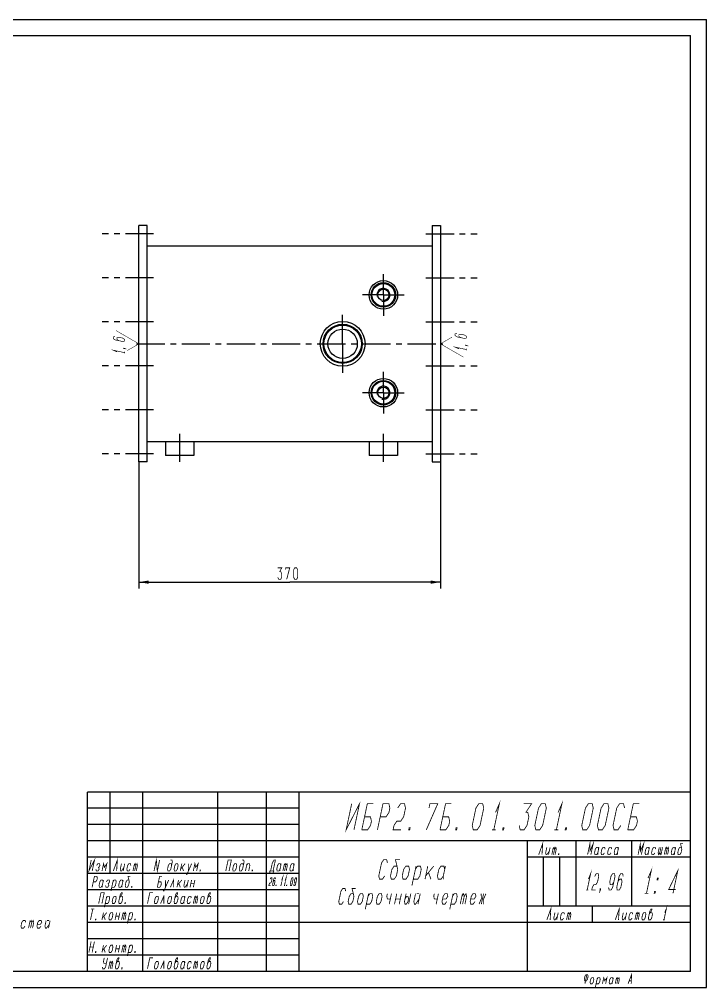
# Model space of a CAD drawing. Header units: millimetres. Extents: x 0 to 420, y 0 to 297.
# Drawn here: x 209.1 to 420, y 0 to 297 of the extents above; entities that cross this region are included whole.
import ezdxf

# ---------------------------------------------------------------- set-up
doc = ezdxf.new("R2010")
doc.units = ezdxf.units.MM
doc.header["$LTSCALE"] = 23.1
doc.linetypes.add('CENTER', pattern=[0.6, 0.375, -0.075, 0.075, -0.075])
doc.layers.get('0').update_dxf_attribs({"linetype": 'CONTINUOUS'})
for name, color, linetype in [('ALL_AXIS', 7, 'CONTINUOUS'), ('ALL_DIMENSIONS', 7, 'CONTINUOUS'), ('ALL_SURF_FIN', 7, 'CONTINUOUS')]:
    doc.layers.add(name, color=color, linetype=linetype)
doc.styles.get("Standard").update_dxf_attribs({"font": 'txt', "width": 0.7})
doc.dimstyles.new('DIMSTYLE_1', dxfattribs={"dimtxt": 3.5, "dimasz": 3, "dimexe": 0.18, "dimexo": 0.0625, "dimgap": 0.09, "dimtad": 1, "dimdec": 5, "dimlfac": 4, "dimdsep": 46, "dimtxsty": 'STANDARD', "dimblk": '_FILLED', "dimblk1": '_FILLED', "dimblk2": '_FILLED', "dimcen": 0.09, "dimadec": 0, "dimazin": 0, "dimtp": 0.5, "dimtm": 0.5, "dimtfac": 1, "dimtdec": 5, "dimtofl": 0, "dimtmove": 0, "dimatfit": 3, "dimldrblk": '_FILLED', "dimfxl": 1, "dimtolj": 1, "dimarcsym": 0})

# ---------------------------------------------------------------- blocks, each defined once
blk = doc.blocks.new('_FILLED')
at = {"color": 0, "linetype": 'BYBLOCK'}
blk.add_solid([(0, 0), (-1, 0.167), (-1, -0.167)], dxfattribs=at)
blk = doc.blocks.new('*D0')
at = {"layer": 'ALL_DIMENSIONS', "color": 2, "linetype": 'CONTINUOUS'}
for p, q in [((245.83, 161.23), (245.83, 122.38)), ((338.33, 161.23), (338.33, 122.38)), ((245.83, 124.38), (292.08, 124.38)), ((338.33, 124.38), (292.08, 124.38))]:
    blk.add_line(p, q, dxfattribs=at)
at = {"layer": 'ALL_DIMENSIONS', "color": 2, "linetype": 'CONTINUOUS', "xscale": 3, "yscale": 3, "zscale": 3, "rotation": 180}
blk.add_blockref('_FILLED', (245.83, 124.38), dxfattribs=at)
at = {"layer": 'ALL_DIMENSIONS', "color": 2, "linetype": 'CONTINUOUS', "xscale": 3, "yscale": 3, "zscale": 3}
blk.add_blockref('_FILLED', (338.33, 124.38), dxfattribs=at)
blk = doc.blocks.new('SF1_BL3', base_point=(241.88, 198.03))
at = {"layer": 'ALL_SURF_FIN', "color": 2, "linetype": 'CONTINUOUS'}
for points, const_width in [([(238.51, 199.74), (237.93, 199.6), (237.93, 199.07), (238.51, 198.69), (240.84, 198.19), (241.43, 198.33), (241.43, 198.85), (240.84, 199.24), (239.68, 199.49), (239.09, 199.35), (239.09, 198.82), (239.68, 198.44)], 0.194), ([(245.83, 197.48), (238.82, 201.53)], 0.146), ([(241.43, 196.1), (241.43, 195.97), (241.13, 196.03), (241.13, 196.16), (241.43, 196.1), (242.01, 195.84)], 0.194), ([(245.83, 197.48), (242.31, 195.45)], 0.146), ([(239.09, 195.02), (237.93, 195.53), (241.43, 194.78)], 0.194), ([(241.43, 194.52), (241.43, 195.05)], 0.194)]:
    blk.add_lwpolyline(points, dxfattribs=dict(at, const_width=const_width))
blk = doc.blocks.new('SF0_BL4', base_point=(342.62, 197.06))
at = {"layer": 'ALL_SURF_FIN', "color": 2, "linetype": 'CONTINUOUS'}
for points, const_width in [([(338.33, 197.48), (341.86, 199.52)], 0.146), ([(343.4, 200.67), (342.82, 200.53), (342.82, 200.01), (343.4, 199.62), (345.73, 199.13), (346.32, 199.26), (346.32, 199.79), (345.73, 200.18), (344.57, 200.42), (343.98, 200.29), (343.98, 199.76), (344.57, 199.37)], 0.194), ([(338.33, 197.48), (345.34, 193.44)], 0.146), ([(343.98, 195.95), (342.82, 196.47), (346.32, 195.72)], 0.194), ([(346.32, 197.03), (346.32, 196.9), (346.03, 196.96), (346.03, 197.1), (346.32, 197.03), (346.9, 196.78)], 0.194), ([(346.32, 195.46), (346.32, 195.98)], 0.194)]:
    blk.add_lwpolyline(points, dxfattribs=dict(at, const_width=const_width))

msp = doc.modelspace()

# ---------------------------------------------------------------- linework, layer by layer
at = {"color": 7, "linetype": 'CONTINUOUS'}
for p, q in [((0, 297), (420, 297)), ((420, 0), (420, 297)), ((20, 292), (415, 292)), ((415, 5), (415, 292)), ((245.8319065, 161.2338225), (245.8319065, 233.7338225)), ((248.3319065, 233.7338225), (245.8319065, 233.7338225)), ((248.3319065, 161.2338225), (248.3319065, 233.7338225)), ((335.8319065, 233.7338225), (338.3319065, 233.7338225)), ((335.8319065, 233.7338225), (335.8319065, 161.2338225)), ((338.3319065, 233.7338225), (338.3319065, 161.2338225)), ((248.3319065, 227.4838225), (335.8319065, 227.4838225)), ((248.3319065, 167.4838225), (335.8319065, 167.4838225)), ((248.3319065, 161.2338225), (245.8319065, 161.2338225)), ((335.8319065, 161.2338225), (338.3319065, 161.2338225)), ((415, 60), (230, 60)), ((230, 5), (230, 60)), ((237, 35), (237, 60)), ((247, 5), (247, 60)), ((270, 5), (270, 60)), ((285, 5), (285, 60)), ((295, 5), (295, 60)), ((415, 5), (415, 60)), ((295, 55), (230, 55)), ((295, 50), (230, 50)), ((415, 45), (230, 45)), ((365, 5), (365, 45)), ((380, 25), (380, 45)), ((397, 25), (397, 45)), ((295, 40), (230, 40)), ((415, 40), (365, 40)), ((370, 25), (370, 40)), ((375, 25), (375, 40)), ((295, 35), (230, 35)), ((295, 30), (230, 30)), ((295, 25), (230, 25)), ((415, 25), (365, 25)), ((385, 20), (385, 25)), ((415, 20), (230, 20)), ((295, 15), (230, 15)), ((295, 10), (230, 10)), ((415, 5), (20, 5)), ((415, 5), (230, 5)), ((0, 0), (420, 0))]:
    msp.add_line(p, q, dxfattribs=at)
at = {"color": 2, "linetype": 'CONTINUOUS', "const_width": 0.25}
for points in [[(311.1004651, 56.4106357), (309.4000085, 48.4106406), (313.5004431, 56.4106357), (311.8000122, 48.4106406)], [(314.1999902, 48.4106406), (315.9004468, 56.4106357), (317.7004431, 56.4106357)], [(318.9999976, 48.4106406), (320.7004541, 56.4106357), (322.5004504, 56.4106357), (322.8170398, 55.0773074), (322.5336475, 53.7439728), (321.6502222, 52.4106381), (319.8502258, 52.4106381)], [(325.2170435, 55.0773074), (326.1004431, 56.4106357), (327.3004578, 56.4106357), (327.6170471, 55.0773074), (327.0502368, 52.4106381), (326.1668115, 51.0773035), (324.9668225, 51.0773035), (324.0833972, 49.7439688), (323.8000049, 48.4106406), (326.2000085, 48.4106406)], [(334.0000012, 48.4106406), (337.5004541, 56.4106357), (335.1004504, 56.4106357), (334.8170325, 55.0773074)], [(338.2000012, 48.4106406), (339.9004578, 56.4106357), (341.7004541, 56.4106357)], [(348.3999976, 48.4106406), (348.0834082, 49.7439688), (349.2170544, 55.0773074), (350.1004541, 56.4106357), (351.3004431, 56.4106357), (351.6170325, 55.0773074), (350.4834119, 49.7439688), (349.6000122, 48.4106406), (348.3999976, 48.4106406)], [(355.2336365, 53.7439728), (356.4004541, 56.4106357), (354.6999976, 48.4106406)], [(363.9004431, 56.4106357), (366.3004468, 56.4106357), (364.5336475, 53.7439728), (365.1336292, 53.7439728), (365.4502185, 52.4106381), (364.8834082, 49.7439688), (364.0000085, 48.4106406), (362.7999939, 48.4106406), (362.4834045, 49.7439688)], [(367.6000012, 48.4106406), (367.2834119, 49.7439688), (368.4170325, 55.0773074), (369.3004578, 56.4106357), (370.5004468, 56.4106357), (370.8170361, 55.0773074), (369.6834155, 49.7439688), (368.7999902, 48.4106406), (367.6000012, 48.4106406)], [(374.4336401, 53.7439728), (375.6004578, 56.4106357), (373.9000012, 48.4106406)], [(381.9999976, 48.4106406), (381.6834082, 49.7439688), (382.8170544, 55.0773074), (383.7004541, 56.4106357), (384.9004431, 56.4106357), (385.2170325, 55.0773074), (384.0834119, 49.7439688), (383.2000122, 48.4106406), (381.9999976, 48.4106406)], [(386.8000049, 48.4106406), (386.4834155, 49.7439688), (387.6170361, 55.0773074), (388.5004614, 56.4106357), (389.7004504, 56.4106357), (390.0170398, 55.0773074), (388.8834192, 49.7439688), (387.9999939, 48.4106406), (386.8000049, 48.4106406)], [(394.8170471, 55.0773074), (394.5004578, 56.4106357), (393.3004431, 56.4106357), (392.4170435, 55.0773074), (391.2833972, 49.7439688), (391.6000122, 48.4106406), (392.8000012, 48.4106406), (393.6834009, 49.7439688)], [(395.8000122, 48.4106406), (397.5004431, 56.4106357), (399.3004651, 56.4106357)], [(314.1999902, 48.4106406), (316.0000122, 48.4106406), (316.8834119, 49.7439688), (317.1668298, 51.0773035), (316.8502148, 52.4106381), (315.0502185, 52.4106381)], [(338.2000012, 48.4106406), (339.9999976, 48.4106406), (340.8833972, 49.7439688), (341.1668152, 51.0773035), (340.8502258, 52.4106381), (339.0502295, 52.4106381)], [(395.8000122, 48.4106406), (397.6000085, 48.4106406), (398.4834082, 49.7439688), (398.7668262, 51.0773035), (398.4502368, 52.4106381), (396.6502148, 52.4106381)], [(328.8999902, 48.4106406), (328.6000122, 48.4106406), (328.7416956, 49.0773047), (329.0416992, 49.0773047), (328.8999902, 48.4106406)], [(343.3000122, 48.4106406), (343.0000085, 48.4106406), (343.1416919, 49.0773047), (343.4416956, 49.0773047), (343.3000122, 48.4106406)], [(354.0999902, 48.4106406), (355.3000049, 48.4106406)], [(357.7000085, 48.4106406), (357.4000049, 48.4106406), (357.5417139, 49.0773047), (357.8416919, 49.0773047), (357.7000085, 48.4106406)], [(373.2999939, 48.4106406), (374.5000085, 48.4106406)], [(376.9000122, 48.4106406), (376.6000085, 48.4106406), (376.7416919, 49.0773047), (377.0416956, 49.0773047), (376.9000122, 48.4106406)], [(368.4799915, 40.787579), (369.6945667, 44.1375815), (369.4850024, 40.787579)], [(383.4749963, 40.787579), (384.1870532, 44.1375815), (384.2148669, 41.9042487), (385.1920642, 44.1375815), (384.4800073, 40.787579)], [(398.9650085, 40.787579), (399.6770654, 44.1375815), (399.7048535, 41.9042487), (400.6820764, 44.1375815), (399.9699939, 40.787579)], [(370.964718, 43.0209119), (370.6086768, 41.3459106), (370.7412598, 40.787579), (370.9925061, 40.787579), (371.7323511, 41.9042487)], [(371.9697034, 43.0209119), (371.4949988, 40.787579)], [(372.5000098, 40.787579), (372.9747144, 43.0209119)], [(372.8560254, 42.4625803), (373.2259607, 43.0209119), (373.3585437, 42.4625803), (373.0025024, 40.787579)], [(373.3585437, 42.4625803), (373.7284534, 43.0209119), (373.8610364, 42.4625803), (373.5049951, 40.787579)], [(386.8460449, 42.4625803), (386.7134619, 43.0209119), (386.2109692, 43.0209119), (385.8410339, 42.4625803), (385.6036816, 41.3459106), (385.736239, 40.787579), (386.2387573, 40.787579), (386.608667, 41.3459106)], [(386.9647083, 43.0209119), (386.608667, 41.3459106), (386.615614, 40.787579)], [(388.8560413, 42.4625803), (388.7234583, 43.0209119), (388.2209656, 43.0209119), (387.8510303, 42.4625803), (387.613678, 41.3459106), (387.746261, 40.787579), (388.2487537, 40.787579), (388.618689, 41.3459106)], [(390.8660376, 42.4625803), (390.7334546, 43.0209119), (390.2309619, 43.0209119), (389.8610266, 42.4625803), (389.6236743, 41.3459106), (389.7562573, 40.787579), (390.25875, 40.787579), (390.6286853, 41.3459106)], [(392.8760339, 42.4625803), (392.7434509, 43.0209119), (392.2409583, 43.0209119), (391.8710229, 42.4625803), (391.6336707, 41.3459106), (391.7662537, 40.787579), (392.2687463, 40.787579), (392.6386816, 41.3459106)], [(392.9946973, 43.0209119), (392.6386816, 41.3459106), (392.6456287, 40.787579)], [(402.3360315, 42.4625803), (402.2034485, 43.0209119), (401.7009558, 43.0209119), (401.3310205, 42.4625803), (401.0936682, 41.3459106), (401.2262512, 40.787579), (401.7287439, 40.787579), (402.0986792, 41.3459106)], [(402.4547205, 43.0209119), (402.0986792, 41.3459106), (402.1056262, 40.787579)], [(404.3460278, 42.4625803), (404.2134705, 43.0209119), (403.7109521, 43.0209119), (403.3410425, 42.4625803), (403.1036902, 41.3459106), (403.2362476, 40.787579), (403.7387402, 40.787579), (404.1086755, 41.3459106)], [(405.4697021, 43.0209119), (405.1136865, 41.3459106), (405.2462439, 40.787579), (405.6161792, 41.3459106), (405.7487622, 40.787579), (406.1186719, 41.3459106), (406.4747131, 43.0209119)], [(405.9722205, 43.0209119), (405.6161792, 41.3459106)], [(407.0049939, 40.787579), (407.4796985, 43.0209119)], [(407.3610352, 42.4625803), (407.7309705, 43.0209119), (407.8635278, 42.4625803), (407.5075122, 40.787579)], [(407.8635278, 42.4625803), (408.2334631, 43.0209119), (408.3660205, 42.4625803), (408.0100049, 40.787579)], [(410.3760425, 42.4625803), (410.2434595, 43.0209119), (409.7409668, 43.0209119), (409.3710315, 42.4625803), (409.1336792, 41.3459106), (409.2662622, 40.787579), (409.7687549, 40.787579), (410.1386902, 41.3459106)], [(410.4947058, 43.0209119), (410.1386902, 41.3459106), (410.1456372, 40.787579)], [(412.2534558, 43.0209119), (411.7509631, 43.0209119), (411.3810278, 42.4625803), (411.1436755, 41.3459106), (411.2762585, 40.787579), (411.7787512, 40.787579), (412.1486865, 41.3459106), (412.3860388, 42.4625803), (411.9883154, 44.1375815), (412.7420544, 44.1375815)], [(231.1970544, 39.1375781), (230.4849976, 35.7875821), (232.2020654, 39.1375781), (231.4900085, 35.7875821)], [(234.5049902, 35.7875821), (234.9797205, 38.0209149), (235.2448608, 36.9042453), (235.9847058, 38.0209149), (235.5100012, 35.7875821)], [(237.9799878, 35.7875821), (239.194563, 39.1375781), (238.9849988, 35.7875821)], [(250.4599915, 35.7875821), (251.172074, 39.1375781), (251.4650024, 35.7875821), (252.1770593, 39.1375781)], [(255.8410364, 37.4625769), (255.7084534, 38.0209149), (255.2059607, 38.0209149), (254.8360254, 37.4625769), (254.5986731, 36.3459137), (254.7312561, 35.7875821), (255.2337488, 35.7875821), (255.6036841, 36.3459137), (256.0783887, 38.5792465), (255.9458057, 39.1375781), (255.443313, 39.1375781)], [(262.5199951, 35.7875821), (262.9946997, 38.0209149), (263.2598657, 36.9042453), (263.9997107, 38.0209149), (263.5250061, 35.7875821)], [(272.475, 35.7875821), (273.1870569, 39.1375781), (274.1920679, 39.1375781), (273.480011, 35.7875821)], [(277.8560449, 37.4625769), (277.7234619, 38.0209149), (277.2209692, 38.0209149), (276.8510339, 37.4625769), (276.6136816, 36.3459137), (276.746239, 35.7875821), (277.2487573, 35.7875821), (277.618667, 36.3459137), (278.0933972, 38.5792465), (277.9608142, 39.1375781), (277.4583215, 39.1375781)], [(286.2312561, 35.7875821), (286.7653052, 38.3000775), (287.3201953, 39.1375781), (287.697052, 39.1375781), (286.9849951, 35.7875821)], [(322.0627881, 38.2667523), (321.8253333, 39.2667581), (320.9253479, 39.2667581), (320.2627917, 38.2667523), (319.4125635, 34.2667548), (319.6499927, 33.2667554), (320.5500037, 33.2667554), (321.2125598, 34.2667548)], [(325.0002246, 37.2667529), (324.1002136, 37.2667529), (323.4376575, 36.2667535), (323.0125562, 34.2667548), (323.250011, 33.2667554), (324.1499963, 33.2667554), (324.8125525, 34.2667548), (325.2376794, 36.2667535), (324.5253406, 39.2667581), (325.8753442, 39.2667581)], [(374.6356165, 40.787579), (374.5100061, 40.787579), (374.5693506, 41.066748), (374.6949609, 41.066748), (374.6356165, 40.787579)], [(406.1186719, 41.3459106), (406.1256189, 40.787579)], [(232.6136829, 36.3459137), (232.7462402, 35.7875821), (233.2487585, 35.7875821), (233.6186682, 36.3459137), (233.4861108, 36.9042453), (233.8560205, 37.4625769), (233.7234631, 38.0209149), (233.2209705, 38.0209149), (232.8510352, 37.4625769)], [(233.2348645, 36.9042453), (233.4861108, 36.9042453)], [(240.4647144, 38.0209149), (240.1086731, 36.3459137), (240.2412561, 35.7875821), (240.4925024, 35.7875821), (241.2323474, 36.9042453)], [(241.4696997, 38.0209149), (240.9949951, 35.7875821)], [(243.3610327, 37.4625769), (243.2284497, 38.0209149), (242.725957, 38.0209149), (242.3560217, 37.4625769), (242.1186694, 36.3459137), (242.2512524, 35.7875821), (242.7537451, 35.7875821), (243.1236804, 36.3459137)], [(244.0100024, 35.7875821), (244.484707, 38.0209149)], [(244.3660437, 37.4625769), (244.7359534, 38.0209149), (244.8685364, 37.4625769), (244.5124951, 35.7875821)], [(244.8685364, 37.4625769), (245.2384717, 38.0209149), (245.3710291, 37.4625769), (245.0149878, 35.7875821)], [(256.6086694, 36.3459137), (256.7412524, 35.7875821), (257.2437451, 35.7875821), (257.6136804, 36.3459137), (257.8510327, 37.4625769), (257.7184497, 38.0209149), (257.215957, 38.0209149), (256.8460217, 37.4625769), (256.6086694, 36.3459137)], [(258.974707, 38.0209149), (258.5000024, 35.7875821)], [(258.6186658, 36.3459137), (259.979718, 38.0209149)], [(259.1142371, 36.9042453), (259.5049878, 35.7875821)], [(260.2726465, 34.6709125), (260.5238928, 34.6709125), (261.9897144, 38.0209149)], [(260.9847034, 38.0209149), (261.0124915, 35.7875821)], [(264.6556274, 35.7875821), (264.5299915, 35.7875821), (264.5893359, 36.0667447), (264.7149719, 36.0667447), (264.6556274, 35.7875821)], [(274.6036853, 36.3459137), (274.7362427, 35.7875821), (275.238761, 35.7875821), (275.6086707, 36.3459137), (275.8460229, 37.4625769), (275.7134656, 38.0209149), (275.2109473, 38.0209149), (274.8410376, 37.4625769), (274.6036853, 36.3459137)], [(278.504989, 35.7875821), (278.9797192, 38.0209149)], [(278.8610303, 37.4625769), (279.2309656, 38.0209149), (279.7334583, 38.0209149), (279.8660413, 37.4625769), (279.51, 35.7875821)], [(280.6406213, 35.7875821), (280.515011, 35.7875821), (280.5743298, 36.0667447), (280.6999658, 36.0667447), (280.6406213, 35.7875821)], [(285.9869568, 35.2292441), (285.9800098, 35.7875821), (287.2362415, 35.7875821), (286.9919421, 35.2292441)], [(289.3510327, 37.4625769), (289.2184497, 38.0209149), (288.715957, 38.0209149), (288.3460217, 37.4625769), (288.1086694, 36.3459137), (288.2412524, 35.7875821), (288.7437451, 35.7875821), (289.1136804, 36.3459137)], [(289.4697217, 38.0209149), (289.1136804, 36.3459137), (289.1206274, 35.7875821)], [(290.0000024, 35.7875821), (290.474707, 38.0209149)], [(290.3560437, 37.4625769), (290.7259534, 38.0209149), (290.8585364, 37.4625769), (290.5024951, 35.7875821)], [(290.8585364, 37.4625769), (291.2284717, 38.0209149), (291.3610291, 37.4625769), (291.0049878, 35.7875821)], [(293.3710254, 37.4625769), (293.238468, 38.0209149), (292.7359497, 38.0209149), (292.36604, 37.4625769), (292.1286877, 36.3459137), (292.2612451, 35.7875821), (292.7637378, 35.7875821), (293.1336731, 36.3459137)], [(293.4897144, 38.0209149), (293.1336731, 36.3459137), (293.1406201, 35.7875821)], [(326.6125488, 34.2667548), (326.8500037, 33.2667554), (327.749989, 33.2667554), (328.4125452, 34.2667548), (328.8376721, 36.2667535), (328.6002173, 37.2667529), (327.7002319, 37.2667529), (327.0376758, 36.2667535), (326.6125488, 34.2667548)], [(329.5748767, 31.2667566), (330.8502319, 37.2667529)], [(330.0000037, 33.2667554), (331.3500073, 33.2667554), (332.0125635, 34.2667548), (332.4376648, 36.2667535), (332.2002356, 37.2667529), (331.3002246, 37.2667529), (330.6376685, 36.2667535)], [(334.4502246, 37.2667529), (333.5999963, 33.2667554)], [(333.8125598, 34.2667548), (336.2502209, 37.2667529)], [(339.6376758, 36.2667535), (339.4002209, 37.2667529), (338.5002356, 37.2667529), (337.8376794, 36.2667535), (337.4125525, 34.2667548), (337.6500073, 33.2667554), (338.5499927, 33.2667554), (339.2125488, 34.2667548)], [(339.8502136, 37.2667529), (339.2125488, 34.2667548), (339.2250073, 33.2667554)], [(383.7397778, 33.2774835), (384.4065381, 34.944147), (383.3437463, 29.9441501)], [(402.0044202, 33.5884717), (403.0254016, 35.9218057), (401.5375085, 28.92181)], [(409.6750085, 28.92181), (411.1629016, 35.9218057), (408.3479736, 30.0884738), (410.4479736, 30.0884738)], [(231.464989, 30.7875787), (232.1770715, 34.1375812), (232.9308105, 34.1375812), (233.0633936, 33.5792432), (232.9447046, 33.0209116), (232.5747949, 32.46258), (231.8210303, 32.46258)], [(234.8360376, 32.46258), (234.7034546, 33.0209116), (234.2009619, 33.0209116), (233.8310266, 32.46258), (233.5936743, 31.3459103), (233.7262573, 30.7875787), (234.22875, 30.7875787), (234.5986853, 31.3459103)], [(234.9547009, 33.0209116), (234.5986853, 31.3459103), (234.6056323, 30.7875787)], [(235.6036707, 31.3459103), (235.7362537, 30.7875787), (236.2387463, 30.7875787), (236.6086816, 31.3459103), (236.4760986, 31.9042484), (236.8460339, 32.46258), (236.7134509, 33.0209116), (236.2109583, 33.0209116), (235.8410229, 32.46258)], [(237.2576514, 29.6709155), (237.9697083, 33.0209116)], [(237.4950037, 30.7875787), (238.2487427, 30.7875787), (238.618678, 31.3459103), (238.8560303, 32.46258), (238.7234473, 33.0209116), (238.2209546, 33.0209116), (237.8510449, 32.46258)], [(240.8660266, 32.46258), (240.7334692, 33.0209116), (240.2309509, 33.0209116), (239.8610413, 32.46258), (239.623689, 31.3459103), (239.7562463, 30.7875787), (240.258739, 30.7875787), (240.6286743, 31.3459103)], [(240.9847156, 33.0209116), (240.6286743, 31.3459103), (240.6356213, 30.7875787)], [(242.7434656, 33.0209116), (242.2409473, 33.0209116), (241.8710376, 32.46258), (241.6336853, 31.3459103), (241.7662427, 30.7875787), (242.268761, 30.7875787), (242.6386707, 31.3459103), (242.8760229, 32.46258), (242.4783252, 34.1375812), (243.2320642, 34.1375812)], [(251.4650024, 30.7875787), (252.1770593, 34.1375812), (252.930824, 34.1375812)], [(253.2376465, 29.6709155), (253.4888928, 29.6709155), (254.9547144, 33.0209116)], [(253.9497034, 33.0209116), (253.9774915, 30.7875787)], [(255.4849951, 30.7875787), (256.462218, 33.0209116), (256.4900061, 30.7875787)], [(257.9697217, 33.0209116), (257.4949915, 30.7875787)], [(257.6136804, 31.3459103), (258.974707, 33.0209116)], [(259.979718, 33.0209116), (259.6236768, 31.3459103), (259.7562598, 30.7875787), (260.0075061, 30.7875787), (260.7473511, 31.9042484)], [(260.9847034, 33.0209116), (260.5099988, 30.7875787)], [(261.5150098, 30.7875787), (261.9897144, 33.0209116)], [(262.9946997, 33.0209116), (262.5199951, 30.7875787)], [(286.1051074, 33.2731897), (286.3251306, 33.6731882), (286.5951416, 33.6731882), (286.6451038, 33.2731897), (286.4750684, 32.4731927), (286.2550452, 32.0731943), (285.9850342, 32.0731943), (285.765011, 31.6731894), (285.6800061, 31.2731909), (286.2200024, 31.2731909)], [(287.7251221, 33.2731897), (287.6751343, 33.6731882), (287.4051233, 33.6731882), (287.1851257, 33.2731897), (286.8450293, 31.6731894), (286.8949915, 31.2731909), (287.1650024, 31.2731909), (287.3850256, 31.6731894), (287.555061, 32.4731927), (287.5050989, 32.8731912), (287.2350879, 32.8731912), (287.0150647, 32.4731927)], [(289.5975879, 32.8731912), (289.9026416, 33.6731882), (289.3925098, 31.2731909)], [(290.6775806, 32.8731912), (290.9826343, 33.6731882), (290.4725024, 31.2731909)], [(292.2950061, 31.2731909), (292.2450183, 31.6731894), (292.5851147, 33.2731897), (292.8051379, 33.6731882), (293.0751233, 33.6731882), (293.1251111, 33.2731897), (292.7850146, 31.6731894), (292.5649915, 31.2731909), (292.2950061, 31.2731909)], [(293.325011, 31.6731894), (293.3749988, 31.2731909), (293.6450098, 31.2731909), (293.865033, 31.6731894), (294.2051038, 33.2731897), (294.1551416, 33.6731882), (293.8851306, 33.6731882), (293.6651074, 33.2731897), (293.495072, 32.4731927), (293.5450342, 32.0731943), (293.8150452, 32.0731943), (294.0350684, 32.4731927)], [(334.7001123, 35.2667542), (335.3999927, 33.2667554)], [(385.6356482, 34.1108121), (386.1252722, 34.944147), (386.7502734, 34.944147), (386.8856506, 34.1108121), (386.5314038, 32.4441486), (386.0417542, 31.6108136), (385.4167529, 31.6108136), (384.9271289, 30.777485), (384.7499927, 29.9441501), (385.9999951, 29.9441501)], [(389.9271387, 30.777485), (390.0624902, 29.9441501), (390.6874915, 29.9441501), (391.1771411, 30.777485), (391.8856604, 34.1108121), (391.7502832, 34.944147), (391.125282, 34.944147), (390.635658, 34.1108121), (390.2813855, 32.4441486), (390.4167627, 31.6108136), (391.0417639, 31.6108136), (391.5313879, 32.4441486)], [(394.3856396, 34.1108121), (394.2502881, 34.944147), (393.6252869, 34.944147), (393.1356628, 34.1108121), (392.4271179, 30.777485), (392.5624951, 29.9441501), (393.1874963, 29.9441501), (393.6771204, 30.777485), (394.0313928, 32.4441486), (393.8960156, 33.2774835), (393.2710144, 33.2774835), (392.7813904, 32.4441486)], [(405.0304504, 33.0051398), (404.7679504, 33.0051398), (404.8919202, 33.5884717), (405.1544202, 33.5884717), (405.0304504, 33.0051398)], [(236.2248523, 31.9042484), (236.4760986, 31.9042484)], [(243.6506287, 30.7875787), (243.5249927, 30.7875787), (243.5843372, 31.0667477), (243.7099731, 31.0667477), (243.6506287, 30.7875787)], [(251.4650024, 30.7875787), (252.2187415, 30.7875787), (252.5886768, 31.3459103), (252.7073657, 31.9042484), (252.5747827, 32.46258), (251.8210437, 32.46258)], [(258.1092261, 31.9042484), (258.5000024, 30.7875787)], [(261.7523621, 31.9042484), (262.7573474, 31.9042484)], [(287.9074878, 31.2731909), (287.8399915, 31.2731909), (287.8825195, 31.4731934), (287.9500159, 31.4731934), (287.9074878, 31.2731909)], [(289.2574915, 31.2731909), (289.5275024, 31.2731909)], [(290.3375098, 31.2731909), (290.6074951, 31.2731909)], [(291.1474915, 31.2731909), (291.0799951, 31.2731909), (291.1225232, 31.4731934), (291.1900195, 31.4731934), (291.1474915, 31.2731909)], [(309.2502246, 29.5992023), (309.060271, 30.3991992), (308.3402673, 30.3991992), (307.8102173, 29.5992023), (307.13005, 26.3992017), (307.3200037, 25.5991983), (308.0400073, 25.5991983), (308.5700574, 26.3992017)], [(311.6001892, 28.7991989), (310.8801855, 28.7991989), (310.3501355, 27.999202), (310.0100391, 26.3992017), (310.1999927, 25.5991983), (310.9199963, 25.5991983), (311.4500464, 26.3992017), (311.7901428, 27.999202), (311.220282, 30.3991992), (312.3002747, 30.3991992)], [(383.0312585, 29.9441501), (383.6562598, 29.9441501)], [(387.4062415, 29.9441501), (387.2499976, 29.9441501), (387.3385657, 30.3608176), (387.4948096, 30.3608176), (387.4062415, 29.9441501), (387.0728613, 29.1108151)], [(233.475011, 25.7875818), (234.1870679, 29.1375778), (235.1920532, 29.1375778), (234.4799963, 25.7875818)], [(235.247655, 24.6709122), (235.9597119, 28.0209146)], [(235.4850073, 25.7875818), (236.2387463, 25.7875818), (236.6086816, 26.3459134), (236.8460339, 27.4625766), (236.7134509, 28.0209146), (236.2109583, 28.0209146), (235.8410229, 27.4625766)], [(237.613667, 26.3459134), (237.74625, 25.7875818), (238.2487427, 25.7875818), (238.618678, 26.3459134), (238.8560303, 27.4625766), (238.7234473, 28.0209146), (238.2209546, 28.0209146), (237.8510449, 27.4625766), (237.613667, 26.3459134)], [(239.8610413, 27.4625766), (240.6008862, 28.5792462), (240.7195752, 29.1375778), (240.4683032, 29.1375778), (240.0983936, 28.5792462), (239.623689, 26.3459134), (239.7562463, 25.7875818), (240.258739, 25.7875818), (240.6286743, 26.3459134), (240.8660266, 27.4625766), (240.7334692, 28.0209146), (240.2309509, 28.0209146)], [(248.4499951, 25.7875818), (249.162052, 29.1375778), (250.167063, 29.1375778)], [(250.5786804, 26.3459134), (250.7112378, 25.7875818), (251.2137561, 25.7875818), (251.5836658, 26.3459134), (251.8210437, 27.4625766), (251.6884607, 28.0209146), (251.185968, 28.0209146), (250.8160327, 27.4625766), (250.5786804, 26.3459134)], [(252.4699878, 25.7875818), (253.4472107, 28.0209146), (253.4749988, 25.7875818)], [(254.5986731, 26.3459134), (254.7312561, 25.7875818), (255.2337488, 25.7875818), (255.6036841, 26.3459134), (255.8410364, 27.4625766), (255.7084534, 28.0209146), (255.2059607, 28.0209146), (254.8360254, 27.4625766), (254.5986731, 26.3459134)], [(256.8460217, 27.4625766), (257.5858923, 28.5792462), (257.7045557, 29.1375778), (257.4533093, 29.1375778), (257.0833997, 28.5792462), (256.6086694, 26.3459134), (256.7412524, 25.7875818), (257.2437451, 25.7875818), (257.6136804, 26.3459134), (257.8510327, 27.4625766), (257.7184497, 28.0209146), (257.215957, 28.0209146)], [(259.8610291, 27.4625766), (259.7284717, 28.0209146), (259.2259534, 28.0209146), (258.8560437, 27.4625766), (258.6186658, 26.3459134), (258.7512488, 25.7875818), (259.2537415, 25.7875818), (259.6236768, 26.3459134)], [(259.979718, 28.0209146), (259.6236768, 26.3459134), (259.6306238, 25.7875818)], [(261.8710254, 27.4625766), (261.738468, 28.0209146), (261.2359497, 28.0209146), (260.86604, 27.4625766), (260.6286877, 26.3459134), (260.7612451, 25.7875818), (261.2637378, 25.7875818), (261.6336731, 26.3459134)], [(262.5199951, 25.7875818), (262.9946997, 28.0209146)], [(262.8760364, 27.4625766), (263.2459717, 28.0209146), (263.3785291, 27.4625766), (263.0224878, 25.7875818)], [(263.3785291, 27.4625766), (263.7484644, 28.0209146), (263.8810217, 27.4625766), (263.5250061, 25.7875818)], [(264.6486804, 26.3459134), (264.7812378, 25.7875818), (265.2837561, 25.7875818), (265.6536658, 26.3459134), (265.8910437, 27.4625766), (265.7584607, 28.0209146), (265.255968, 28.0209146), (264.8860327, 27.4625766), (264.6486804, 26.3459134)], [(266.8960291, 27.4625766), (267.6358997, 28.5792462), (267.754563, 29.1375778), (267.5033167, 29.1375778), (267.1333813, 28.5792462), (266.6586768, 26.3459134), (266.7912598, 25.7875818), (267.2937524, 25.7875818), (267.6636877, 26.3459134), (267.90104, 27.4625766), (267.768457, 28.0209146), (267.2659644, 28.0209146)], [(312.8900537, 26.3992017), (313.0800073, 25.5991983), (313.800011, 25.5991983), (314.3300354, 26.3992017), (314.6701318, 27.999202), (314.4801782, 28.7991989), (313.7601746, 28.7991989), (313.2301245, 27.999202), (312.8900537, 26.3992017)], [(315.2599109, 23.9992012), (316.2801746, 28.7991989)], [(315.6000073, 25.5991983), (316.68, 25.5991983), (317.21005, 26.3992017), (317.5501465, 27.999202), (317.3601929, 28.7991989), (316.6401892, 28.7991989), (316.1101392, 27.999202)], [(318.6500574, 26.3992017), (318.840011, 25.5991983), (319.559989, 25.5991983), (320.0900391, 26.3992017), (320.4301355, 27.999202), (320.2401819, 28.7991989), (319.5201782, 28.7991989), (318.9901282, 27.999202), (318.6500574, 26.3992017)], [(322.0401782, 28.7991989), (321.8701428, 27.999202), (322.0600964, 27.1991986), (322.9600818, 27.1991986)], [(323.3001782, 28.7991989), (322.620011, 25.5991983)], [(324.24, 25.5991983), (324.9201929, 28.7991989)], [(324.5800964, 27.1991986), (326.0200781, 27.1991986)], [(326.3601746, 28.7991989), (325.6800073, 25.5991983)], [(327.8001819, 28.7991989), (327.29005, 26.3992017), (327.4800037, 25.5991983), (327.8399927, 25.5991983), (328.3700427, 26.3992017), (328.5400781, 27.1991986), (328.3501245, 27.999202), (327.9901355, 27.999202), (327.4600854, 27.1991986)], [(329.2401892, 28.7991989), (328.5599963, 25.5991983)], [(330.6801709, 28.7991989), (330.1700391, 26.3992017), (330.3599927, 25.5991983), (330.7200073, 25.5991983), (331.7800818, 27.1991986)], [(331.0401855, 28.7991989), (331.7601892, 28.7991989)], [(332.1201782, 28.7991989), (331.440011, 25.5991983)], [(336.4401746, 28.7991989), (336.2701392, 27.999202), (336.4600928, 27.1991986), (337.3600781, 27.1991986)], [(337.7001746, 28.7991989), (337.0200073, 25.5991983)], [(338.9800928, 27.1991986), (340.0600854, 27.1991986), (340.5901355, 27.999202), (340.4001819, 28.7991989), (339.6801782, 28.7991989), (339.1501282, 27.999202), (338.8100574, 26.3992017), (339.000011, 25.5991983), (339.719989, 25.5991983), (340.2500391, 26.3992017)], [(341.1799146, 23.9992012), (342.2001782, 28.7991989)], [(341.520011, 25.5991983), (342.6000037, 25.5991983), (343.1300537, 26.3992017), (343.4701245, 27.999202), (343.2801709, 28.7991989), (342.5601929, 28.7991989), (342.0301428, 27.999202)], [(344.4, 25.5991983), (345.0801929, 28.7991989)], [(344.9101318, 27.999202), (345.4401819, 28.7991989), (345.6301355, 27.999202), (345.1200037, 25.5991983)], [(345.6301355, 27.999202), (346.1601855, 28.7991989), (346.3501392, 27.999202), (345.8400073, 25.5991983)], [(347.6200854, 27.1991986), (348.7000781, 27.1991986), (349.2301282, 27.999202), (349.0401746, 28.7991989), (348.3201709, 28.7991989), (347.7901465, 27.999202), (347.45005, 26.3992017), (347.6400037, 25.5991983), (348.3600073, 25.5991983), (348.8900574, 26.3992017)], [(350.1600037, 25.5991983), (350.8600891, 27.1991986), (350.8401709, 28.7991989)], [(350.8600891, 27.1991986), (351.5800928, 27.1991986)], [(351.5601746, 28.7991989), (350.8800073, 25.5991983)], [(352.2801782, 28.7991989), (351.5800928, 27.1991986), (351.600011, 25.5991983)], [(401.0125085, 28.92181), (402.0625085, 28.92181)], [(404.1625085, 28.92181), (403.9000085, 28.92181), (404.0240039, 29.5051419), (404.2865039, 29.5051419), (404.1625085, 28.92181)], [(231.6745532, 24.1375809), (230.9624963, 20.7875784)], [(231.1720605, 24.1375809), (232.1770715, 24.1375809)], [(241.6406323, 25.7875818), (241.5149963, 25.7875818), (241.5743408, 26.0667444), (241.6999512, 26.0667444), (241.6406323, 25.7875818)], [(370.9799963, 20.7875784), (372.1945715, 24.1375809), (371.9850073, 20.7875784)], [(391.9600012, 20.7875784), (393.1745764, 24.1375809), (392.9650122, 20.7875784)], [(402.3660242, 22.4625797), (403.1058948, 23.5792461), (403.2245581, 24.1375809), (402.9733118, 24.1375809), (402.6033765, 23.5792461), (402.1286719, 21.3459132), (402.2612549, 20.7875784), (402.7637476, 20.7875784), (403.1336829, 21.3459132), (403.3710352, 22.4625797), (403.2384521, 23.0209113), (402.7359595, 23.0209113)], [(407.1328345, 23.0209113), (407.6214331, 24.1375809), (406.9093762, 20.7875784)], [(212.3292133, 19.999319), (212.7594543, 20.5826509), (212.9417175, 19.999319), (212.5697443, 18.2493201)], [(212.9417175, 19.999319), (213.3719586, 20.5826509), (213.5542218, 19.999319), (213.1822485, 18.2493201)], [(232.595636, 20.7875784), (232.47, 20.7875784), (232.5293445, 21.0667474), (232.6549548, 21.0667474), (232.595636, 20.7875784)], [(234.9547009, 23.0209113), (234.4799963, 20.7875784)], [(234.5986853, 21.3459132), (235.9597119, 23.0209113)], [(235.094231, 21.9042448), (235.4850073, 20.7875784)], [(236.6086816, 21.3459132), (236.741239, 20.7875784), (237.2437573, 20.7875784), (237.613667, 21.3459132), (237.8510449, 22.4625797), (237.7184619, 23.0209113), (237.2159692, 23.0209113), (236.8460339, 22.4625797), (236.6086816, 21.3459132)], [(238.499989, 20.7875784), (238.9747192, 23.0209113)], [(238.7373669, 21.9042448), (239.7423523, 21.9042448)], [(239.9797046, 23.0209113), (239.505, 20.7875784)], [(240.510011, 20.7875784), (240.9847156, 23.0209113)], [(240.8660266, 22.4625797), (241.2359619, 23.0209113), (241.3685449, 22.4625797), (241.0125037, 20.7875784)], [(241.3685449, 22.4625797), (241.7384546, 23.0209113), (241.8710376, 22.4625797), (241.5149963, 20.7875784)], [(242.282655, 19.670912), (242.9947119, 23.0209113)], [(242.5200073, 20.7875784), (243.2737463, 20.7875784), (243.6436816, 21.3459132), (243.8810339, 22.4625797), (243.7484509, 23.0209113), (243.2459583, 23.0209113), (242.8760229, 22.4625797)], [(244.655614, 20.7875784), (244.5300037, 20.7875784), (244.5893481, 21.0667474), (244.7149585, 21.0667474), (244.655614, 20.7875784)], [(373.4646973, 23.0209113), (373.1086816, 21.3459132), (373.241239, 20.7875784), (373.492511, 20.7875784), (374.232356, 21.9042448)], [(374.4697083, 23.0209113), (373.9950037, 20.7875784)], [(376.3610413, 22.4625797), (376.2284583, 23.0209113), (375.7259656, 23.0209113), (375.3560303, 22.4625797), (375.118678, 21.3459132), (375.251261, 20.7875784), (375.7537537, 20.7875784), (376.123689, 21.3459132)], [(377.010011, 20.7875784), (377.4847156, 23.0209113)], [(377.3660266, 22.4625797), (377.7359619, 23.0209113), (377.8685449, 22.4625797), (377.5125037, 20.7875784)], [(377.8685449, 22.4625797), (378.2384546, 23.0209113), (378.3710376, 22.4625797), (378.0149963, 20.7875784)], [(394.4447021, 23.0209113), (394.0886865, 21.3459132), (394.2212439, 20.7875784), (394.4724902, 20.7875784), (395.2123608, 21.9042448)], [(395.4497131, 23.0209113), (394.9750085, 20.7875784)], [(397.3410205, 22.4625797), (397.2084631, 23.0209113), (396.7059705, 23.0209113), (396.3360352, 22.4625797), (396.0986829, 21.3459132), (396.2312402, 20.7875784), (396.7337585, 20.7875784), (397.1036682, 21.3459132)], [(397.9899902, 20.7875784), (398.4647205, 23.0209113)], [(398.3460315, 22.4625797), (398.7159668, 23.0209113), (398.8485242, 22.4625797), (398.4925085, 20.7875784)], [(398.8485242, 22.4625797), (399.2184595, 23.0209113), (399.3510425, 22.4625797), (398.9950012, 20.7875784)], [(400.1186755, 21.3459132), (400.2512585, 20.7875784), (400.7537512, 20.7875784), (401.1236865, 21.3459132), (401.3610388, 22.4625797), (401.2284558, 23.0209113), (400.7259631, 23.0209113), (400.3560278, 22.4625797), (400.1186755, 21.3459132)], [(406.6581299, 20.7875784), (407.1606226, 20.7875784)], [(211.1042175, 19.999319), (210.9219543, 20.5826509), (210.3094629, 20.5826509), (209.8792218, 19.999319), (209.6312311, 18.832652), (209.8134943, 18.2493201), (210.4259985, 18.2493201), (210.8562396, 18.832652)], [(211.95724, 18.2493201), (212.4532086, 20.5826509)], [(214.6552222, 19.4159871), (215.5739722, 19.4159871), (216.0042261, 19.999319), (215.8219629, 20.5826509), (215.2094458, 20.5826509), (214.7792175, 19.999319), (214.5312396, 18.832652), (214.71349, 18.2493201), (215.3259814, 18.2493201), (215.7562354, 18.832652)], [(217.3532043, 20.5826509), (216.9812439, 18.832652), (217.1634814, 18.2493201), (217.46974, 18.2493201), (218.3302222, 19.4159871)], [(217.6594629, 20.5826509), (218.2719543, 20.5826509)], [(218.5782129, 20.5826509), (218.0822314, 18.2493201)], [(230.4600037, 10.7875781), (231.1720605, 14.1375806)], [(230.8160449, 12.4625793), (231.8210303, 12.4625793)], [(232.1770715, 14.1375806), (231.464989, 10.7875781)], [(234.9547009, 13.0209142), (234.4799963, 10.7875781)], [(234.5986853, 11.3459129), (235.9597119, 13.0209142)], [(235.094231, 11.9042477), (235.4850073, 10.7875781)], [(236.6086816, 11.3459129), (236.741239, 10.7875781), (237.2437573, 10.7875781), (237.613667, 11.3459129), (237.8510449, 12.4625793), (237.7184619, 13.0209142), (237.2159692, 13.0209142), (236.8460339, 12.4625793), (236.6086816, 11.3459129)], [(238.499989, 10.7875781), (238.9747192, 13.0209142)], [(238.7373669, 11.9042477), (239.7423523, 11.9042477)], [(239.9797046, 13.0209142), (239.505, 10.7875781)], [(240.510011, 10.7875781), (240.9847156, 13.0209142)], [(240.8660266, 12.4625793), (241.2359619, 13.0209142), (241.3685449, 12.4625793), (241.0125037, 10.7875781)], [(241.3685449, 12.4625793), (241.7384546, 13.0209142), (241.8710376, 12.4625793), (241.5149963, 10.7875781)], [(242.282655, 9.6709117), (242.9947119, 13.0209142)], [(242.5200073, 10.7875781), (243.2737463, 10.7875781), (243.6436816, 11.3459129), (243.8810339, 12.4625793), (243.7484509, 13.0209142), (243.2459583, 13.0209142), (242.8760229, 12.4625793)], [(232.595636, 10.7875781), (232.47, 10.7875781), (232.5293445, 11.0667471), (232.6549548, 11.0667471), (232.595636, 10.7875781)], [(234.5986853, 6.3459128), (234.7312427, 5.787578), (235.233761, 5.787578), (235.6036707, 6.3459128), (236.1970642, 9.1375804)], [(235.1920532, 9.1375804), (234.9547009, 8.020914), (235.0872839, 7.4625792), (235.8410229, 7.4625792)], [(238.8560303, 7.4625792), (239.5958752, 8.5792456), (239.7145642, 9.1375804), (239.4633179, 9.1375804), (239.0933826, 8.5792456), (238.618678, 6.3459128), (238.751261, 5.787578), (239.2537537, 5.787578), (239.623689, 6.3459128), (239.8610413, 7.4625792), (239.7284583, 8.020914), (239.2259656, 8.020914)], [(244.655614, 10.7875781), (244.5300037, 10.7875781), (244.5893481, 11.0667471), (244.7149585, 11.0667471), (244.655614, 10.7875781)], [(248.4499951, 5.787578), (249.162052, 9.1375804), (250.167063, 9.1375804)], [(256.8460217, 7.4625792), (257.5858923, 8.5792456), (257.7045557, 9.1375804), (257.4533093, 9.1375804), (257.0833997, 8.5792456), (256.6086694, 6.3459128), (256.7412524, 5.787578), (257.2437451, 5.787578), (257.6136804, 6.3459128), (257.8510327, 7.4625792), (257.7184497, 8.020914), (257.215957, 8.020914)], [(266.8960291, 7.4625792), (267.6358997, 8.5792456), (267.754563, 9.1375804), (267.5033167, 9.1375804), (267.1333813, 8.5792456), (266.6586768, 6.3459128), (266.7912598, 5.787578), (267.2937524, 5.787578), (267.6636877, 6.3459128), (267.90104, 7.4625792), (267.768457, 8.020914), (267.2659644, 8.020914)], [(236.4899927, 5.787578), (236.9646973, 8.020914)], [(236.8460339, 7.4625792), (237.2159692, 8.020914), (237.3485266, 7.4625792), (236.992511, 5.787578)], [(237.3485266, 7.4625792), (237.7184619, 8.020914), (237.8510449, 7.4625792), (237.4950037, 5.787578)], [(240.6356213, 5.787578), (240.510011, 5.787578), (240.5693298, 6.066747), (240.6949658, 6.066747), (240.6356213, 5.787578)], [(250.5786804, 6.3459128), (250.7112378, 5.787578), (251.2137561, 5.787578), (251.5836658, 6.3459128), (251.8210437, 7.4625792), (251.6884607, 8.020914), (251.185968, 8.020914), (250.8160327, 7.4625792), (250.5786804, 6.3459128)], [(252.4699878, 5.787578), (253.4472107, 8.020914), (253.4749988, 5.787578)], [(254.5986731, 6.3459128), (254.7312561, 5.787578), (255.2337488, 5.787578), (255.6036841, 6.3459128), (255.8410364, 7.4625792), (255.7084534, 8.020914), (255.2059607, 8.020914), (254.8360254, 7.4625792), (254.5986731, 6.3459128)], [(259.8610291, 7.4625792), (259.7284717, 8.020914), (259.2259534, 8.020914), (258.8560437, 7.4625792), (258.6186658, 6.3459128), (258.7512488, 5.787578), (259.2537415, 5.787578), (259.6236768, 6.3459128)], [(259.979718, 8.020914), (259.6236768, 6.3459128), (259.6306238, 5.787578)], [(261.8710254, 7.4625792), (261.738468, 8.020914), (261.2359497, 8.020914), (260.86604, 7.4625792), (260.6286877, 6.3459128), (260.7612451, 5.787578), (261.2637378, 5.787578), (261.6336731, 6.3459128)], [(262.5199951, 5.787578), (262.9946997, 8.020914)], [(262.8760364, 7.4625792), (263.2459717, 8.020914), (263.3785291, 7.4625792), (263.0224878, 5.787578)], [(263.3785291, 7.4625792), (263.7484644, 8.020914), (263.8810217, 7.4625792), (263.5250061, 5.787578)], [(264.6486804, 6.3459128), (264.7812378, 5.787578), (265.2837561, 5.787578), (265.6536658, 6.3459128), (265.8910437, 7.4625792), (265.7584607, 8.020914), (265.255968, 8.020914), (264.8860327, 7.4625792), (264.6486804, 6.3459128)], [(383.245155, 3.9724667), (383.0001636, 3.9724667), (382.6559656, 3.5057986), (382.4575781, 2.5724657), (382.6033887, 2.1058008), (383.0933972, 2.1058008), (383.4375696, 2.5724657), (383.635957, 3.5057986), (383.4901465, 3.9724667), (383.245155, 3.9724667), (382.6499927, 1.1724678)], [(384.2191992, 1.6391327), (384.3650098, 1.1724678), (384.8549927, 1.1724678), (385.1991907, 1.6391327), (385.3975781, 2.5724657), (385.2517676, 3.0391338), (384.7617847, 3.0391338), (384.4175867, 2.5724657), (384.2191992, 1.6391327)], [(385.8816138, 0.2391316), (386.4767761, 3.0391338)], [(386.0800012, 1.1724678), (386.8150012, 1.1724678), (387.1591992, 1.6391327), (387.3575867, 2.5724657), (387.2117761, 3.0391338), (386.7217676, 3.0391338), (386.3775696, 2.5724657)], [(388.0400098, 1.1724678), (388.4367847, 3.0391338), (388.7283801, 2.1058008), (389.4167761, 3.0391338), (389.0200012, 1.1724678)], [(391.2775781, 2.5724657), (391.1317676, 3.0391338), (390.6417847, 3.0391338), (390.2975867, 2.5724657), (390.0991992, 1.6391327), (390.2450098, 1.1724678), (390.7349927, 1.1724678), (391.0791907, 1.6391327)], [(391.3767847, 3.0391338), (391.0791907, 1.6391327), (391.1024927, 1.1724678)], [(391.9600012, 1.1724678), (392.3567761, 3.0391338)], [(392.2575696, 2.5724657), (392.6017676, 3.0391338), (392.7475781, 2.5724657), (392.4500098, 1.1724678)], [(392.7475781, 2.5724657), (393.0917761, 3.0391338), (393.2375867, 2.5724657), (392.9399927, 1.1724678)], [(395.8799927, 1.1724678), (396.9651636, 3.9724667), (396.8600098, 1.1724678)], [(396.3233972, 2.1058008), (396.8133801, 2.1058008)]]:
    msp.add_lwpolyline(points, dxfattribs=at)
at = {"color": 7, "linetype": 'CONTINUOUS'}
for centre, radius in [((320.8319065, 212.4838225), 3.75), ((320.8319065, 212.4838225), 3.5), ((320.8319065, 212.4838225), 1.75), ((308.3319065, 197.4838225), 6), ((308.3319065, 197.4838225), 5.75), ((308.3319065, 197.4838225), 4.5), ((320.8319065, 182.4838225), 3.75), ((320.8319065, 182.4838225), 3.5), ((320.8319065, 182.4838225), 1.75)]:
    msp.add_circle(centre, radius, dxfattribs=at)
at = {"color": 2, "linetype": 'CONTINUOUS'}
for centre in [(320.8319065, 212.4838225), (320.8319065, 182.4838225)]:
    msp.add_arc(centre, 2, 255, 195, dxfattribs=at)
at = {"layer": 'ALL_AXIS', "color": 7, "linetype": 'CENTER'}
for p, q in [((250.3319065, 231.2338225), (234.5819065, 231.2338225)), ((333.8319065, 231.2338225), (349.5819065, 231.2338225)), ((250.3319065, 217.7338225), (234.5819065, 217.7338225)), ((320.8319065, 218.2338225), (320.8319065, 218.8588225)), ((320.8319065, 216.2338225), (320.8319065, 218.2338225)), ((333.8319065, 217.7338225), (349.5819065, 217.7338225)), ((320.8319065, 215.4838225), (320.8319065, 216.2338225)), ((320.8319065, 212.4838225), (320.8319065, 215.4838225)), ((315.0819065, 212.4838225), (314.4569065, 212.4838225)), ((317.0819065, 212.4838225), (315.0819065, 212.4838225)), ((317.8319065, 212.4838225), (317.0819065, 212.4838225)), ((320.8319065, 212.4838225), (317.8319065, 212.4838225)), ((320.8319065, 212.4838225), (326.5819065, 212.4838225)), ((320.8319065, 212.4838225), (320.8319065, 206.7338225)), ((326.5819065, 212.4838225), (327.2069065, 212.4838225)), ((308.3319065, 205.4838225), (308.3319065, 206.3588225)), ((308.3319065, 200.4838225), (308.3319065, 205.4838225)), ((320.8319065, 206.7338225), (320.8319065, 206.1088225)), ((250.3319065, 204.2338225), (234.5819065, 204.2338225)), ((333.8319065, 204.2338225), (349.5819065, 204.2338225)), ((308.3319065, 197.4838225), (308.3319065, 200.4838225)), ((245.0819065, 197.4838225), (339.0819065, 197.4838225)), ((308.3319065, 197.4838225), (308.3319065, 189.4838225)), ((250.3319065, 190.7338225), (234.5819065, 190.7338225)), ((333.8319065, 190.7338225), (349.5819065, 190.7338225)), ((308.3319065, 189.4838225), (308.3319065, 188.6088225)), ((320.8319065, 188.2338225), (320.8319065, 188.8588225)), ((320.8319065, 186.2338225), (320.8319065, 188.2338225)), ((320.8319065, 185.4838225), (320.8319065, 186.2338225)), ((320.8319065, 182.4838225), (320.8319065, 185.4838225)), ((315.0819065, 182.4838225), (314.4569065, 182.4838225)), ((317.0819065, 182.4838225), (315.0819065, 182.4838225)), ((317.8319065, 182.4838225), (317.0819065, 182.4838225)), ((320.8319065, 182.4838225), (317.8319065, 182.4838225)), ((320.8319065, 182.4838225), (326.5819065, 182.4838225)), ((320.8319065, 182.4838225), (320.8319065, 176.7338225)), ((326.5819065, 182.4838225), (327.2069065, 182.4838225)), ((250.3319065, 177.2338225), (234.5819065, 177.2338225)), ((320.8319065, 176.7338225), (320.8319065, 176.1088225)), ((333.8319065, 177.2338225), (349.5819065, 177.2338225)), ((258.3319065, 161.2338225), (258.3319065, 170.7338225)), ((320.8319065, 161.2338225), (320.8319065, 170.7338225)), ((250.3319065, 163.7338225), (234.5819065, 163.7338225)), ((333.8319065, 163.7338225), (349.5819065, 163.7338225))]:
    msp.add_line(p, q, dxfattribs=at)
at = {"layer": 'ALL_AXIS', "color": 7, "linetype": 'CONTINUOUS'}
for p, q in [((253.9569065, 167.4838225), (253.9569065, 163.2338225)), ((262.7069065, 167.4838225), (262.7069065, 163.2338225)), ((316.4569065, 167.4838225), (316.4569065, 163.2338225)), ((325.2069065, 167.4838225), (325.2069065, 163.2338225)), ((262.7069065, 163.2338225), (253.9569065, 163.2338225)), ((325.2069065, 163.2338225), (316.4569065, 163.2338225))]:
    msp.add_line(p, q, dxfattribs=at)
for centre, radius in [((320.8319065, 212.4838225), 4.375), ((308.3319065, 197.4838225), 6.875), ((320.8319065, 182.4838225), 4.375)]:
    msp.add_circle(centre, radius, dxfattribs=at)
at = {"layer": 'ALL_DIMENSIONS', "color": 2, "linetype": 'CONTINUOUS', "const_width": 0.25}
for points in [[(288.4069043, 128.7532837), (289.6319128, 128.7532837), (289.0193958, 127.5866199), (289.3256543, 127.5866199), (289.6319128, 127.003288), (289.6319128, 125.8366241), (289.3256543, 125.2532922), (288.7131628, 125.2532922), (288.4069043, 125.8366241)], [(291.1631543, 125.2532922), (292.0819043, 128.7532837), (290.8568958, 128.7532837), (290.8568958, 128.1699518)], [(293.6131458, 125.2532922), (293.3069128, 125.8366241), (293.3069128, 128.1699518), (293.6131458, 128.7532837), (294.2256628, 128.7532837), (294.5318958, 128.1699518), (294.5318958, 125.8366241), (294.2256628, 125.2532922), (293.6131458, 125.2532922)]]:
    msp.add_lwpolyline(points, dxfattribs=at)

# ---------------------------------------------------------------- block references
at = {"layer": 'ALL_SURF_FIN', "color": 2, "linetype": 'CONTINUOUS'}
for name, p in [('SF1_BL3', (241.878582, 198.0257311)), ('SF0_BL4', (342.6159941, 197.055025))]:
    msp.add_blockref(name, p, dxfattribs=at)

# ---------------------------------------------------------------- dimensions: what is measured, and where the dimension line sits
at = {"layer": 'ALL_DIMENSIONS', "color": 2, "linetype": 'CONTINUOUS'}
dim = msp.add_linear_dim(base=(338.3319065, 124.3782884), p1=(245.8319065, 161.2338225), p2=(338.3319065, 161.2338225), dimstyle='DIMSTYLE_1', dxfattribs=at)
dim.commit()
dim.dimension.update_dxf_attribs({"geometry": '*D0', "text_midpoint": (288.4069065, 125.2532884), "dimtype": 160})

doc.saveas('drawing.dxf')
